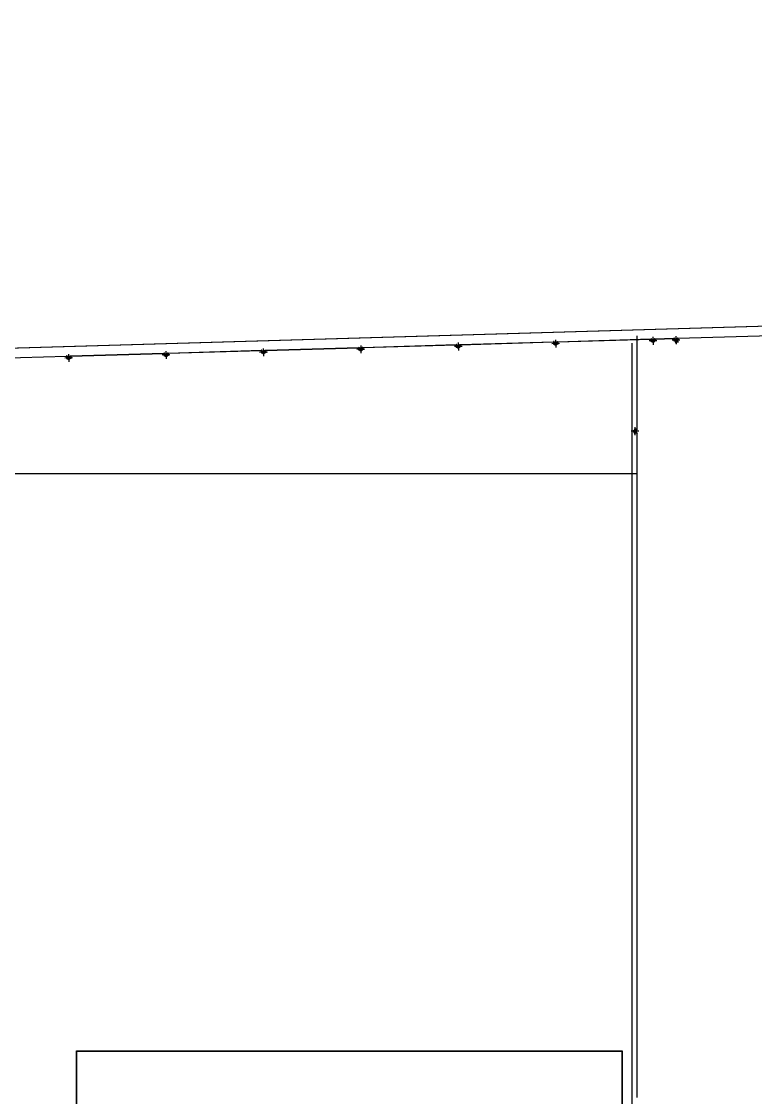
# Model space of a CAD drawing. Extents: x -15449 to 568150, y -1239737 to 53667.
# Drawn here: x 15350.46 to 15356.91, y 7603.11 to 7612.56 of the extents above; entities that cross this region are included whole.
import ezdxf

# ---------------------------------------------------------------- set-up
doc = ezdxf.new("R2010")
doc.units = 0
doc.header["$LTSCALE"] = 8
doc.linetypes.add('X-F10A-LAY-S0-00-ASITE-001_EXTG_ROOF$0$HIDDEN2', pattern=[0.1875, 0.125, -0.0625])
doc.linetypes.add('X-F10A-LAY-S0-00-ASITE-001_EXTG_ROOF$0$X-IMFT-ROAD$0$HIDDEN2', pattern=[0.1875, 0.125, -0.0625])
doc.layers.add('KEY PLANE', color=8, linetype='CONTINUOUS')
doc.layers.add('Title Blocks', color=255, linetype='CONTINUOUS', lineweight=9)

# ---------------------------------------------------------------- blocks, each defined once
blk = doc.blocks.new('key plane')
at = {"layer": 'KEY PLANE'}
h = blk.add_hatch(dxfattribs=at)
h.set_pattern_fill('ANSI31', color=256, angle=-178.3224, style=0)
h.set_pattern_definition([(226.677627, (69018.3714, -45949.6172), (2.3098281, -2.1783754), [])])
h.paths.add_polyline_path([(59439, -51890), (59434, -51890, -0.856349), (59370, -51892), (59365, -51892, 0.874475)])
h.paths.add_polyline_path([(59365, -51882, 0.033445), (59365, -51887, 0.033445), (59365, -51892), (59370, -51892, -0.038634), (59370, -51887, -0.038634), (59370, -51882)])
h.paths.add_polyline_path([(59365, -51882), (59370, -51882, -0.856349), (59434, -51880), (59439, -51880, 0.874475)])
h.paths.add_polyline_path([(59440, -51885, 0.033445), (59439, -51880), (59434, -51880, -0.038634), (59435, -51885, -0.038634), (59434, -51890), (59439, -51890, 0.033445)])
h = blk.add_hatch(dxfattribs=at)
h.set_pattern_fill('ANSI31', color=256, angle=-178.3224, style=0)
h.set_pattern_definition([(226.677627, (71517.2998, -45876.4273), (2.3098281, -2.1783754), [])])
h.paths.add_polyline_path([(61938, -51816), (61933, -51817, -0.856349), (61869, -51818), (61864, -51819, 0.874475)])
h.paths.add_polyline_path([(61864, -51809, 0.033445), (61864, -51814, 0.033445), (61864, -51819), (61869, -51818, -0.038634), (61869, -51813, -0.038634), (61869, -51808)])
h.paths.add_polyline_path([(61864, -51809), (61869, -51808, -0.856349), (61933, -51807), (61938, -51806, 0.874475)])
h.paths.add_polyline_path([(61938, -51811, 0.033445), (61938, -51806), (61933, -51807, -0.038634), (61933, -51812, -0.038634), (61933, -51817), (61938, -51816, 0.033445)])
h = blk.add_hatch(dxfattribs=at)
h.set_pattern_fill('LINE', color=256, scale=19.990854, angle=-268.3224, style=0)
h.set_pattern_definition([(91.677627, (175288.333, -64013.1575), (-2.497785683, -0.073156356), [])])
h.paths.add_polyline_path([(61959, -51806, -0.027911), (61959, -51806), (61959, -51816, -0.039501), (61959, -51816), (61979, -51815), (61979, -51805)])
h = blk.add_hatch(dxfattribs=at)
h.set_pattern_fill('ANSI31', color=256, angle=-178.3224, style=0)
h.set_pattern_definition([(226.677627, (74016.2282, -45803.2375), (2.3098281, -2.1783754), [])])
h.paths.add_polyline_path([(64437, -51743), (64432, -51743, -0.856349), (64368, -51745), (64363, -51745, 0.874475)])
h.paths.add_polyline_path([(64363, -51735, 0.033445), (64362, -51740, 0.033445), (64363, -51745), (64368, -51745, -0.038634), (64367, -51740, -0.038634), (64368, -51735)])
h.paths.add_polyline_path([(64363, -51735), (64368, -51735, -0.856349), (64432, -51733), (64437, -51733, 0.874475)])
h.paths.add_polyline_path([(64437, -51738, 0.033445), (64437, -51733), (64432, -51733, -0.038634), (64432, -51738, -0.038634), (64432, -51743), (64437, -51743, 0.033445)])
h = blk.add_hatch(dxfattribs=at)
h.set_pattern_fill('LINE', color=256, scale=19.990854, angle=-268.3224, style=0)
h.set_pattern_definition([(91.677627, (177787.2613, -63939.9677), (-2.497785683, -0.073156356), [])])
h.paths.add_polyline_path([(64458, -51733, -0.027911), (64458, -51733), (64458, -51742, -0.039501), (64458, -51743), (64478, -51742), (64478, -51732)])
h = blk.add_hatch(dxfattribs=at)
h.set_pattern_fill('ANSI31', color=256, angle=-178.3224, style=0)
h.set_pattern_definition([(226.677627, (76515.1567, -45730.0477), (2.3098281, -2.1783754), [])])
h.paths.add_polyline_path([(66936, -51670), (66931, -51670, -0.856349), (66867, -51672), (66862, -51672, 0.874475)])
h.paths.add_polyline_path([(66862, -51662, 0.033445), (66861, -51667, 0.033445), (66862, -51672), (66867, -51672, -0.038634), (66866, -51667, -0.038634), (66867, -51662)])
h.paths.add_polyline_path([(66862, -51662), (66867, -51662, -0.856349), (66931, -51660), (66936, -51660, 0.874475)])
h.paths.add_polyline_path([(66936, -51665, 0.033445), (66936, -51660), (66931, -51660, -0.038634), (66931, -51665, -0.038634), (66931, -51670), (66936, -51670, 0.033445)])
h = blk.add_hatch(dxfattribs=at)
h.set_pattern_fill('LINE', color=256, scale=19.990854, angle=-268.3224, style=0)
h.set_pattern_definition([(91.677627, (180286.1898, -63866.7779), (-2.497785683, -0.073156356), [])])
h.paths.add_polyline_path([(66957, -51659, -0.027911), (66957, -51660), (66957, -51669, -0.039501), (66957, -51669), (66977, -51669), (66977, -51659)])
h = blk.add_hatch(dxfattribs=at)
h.set_pattern_fill('ANSI31', color=256, angle=-178.3224, style=0)
h.set_pattern_definition([(226.677627, (77103.7838, -45712.8077), (2.3098281, -2.1783754), [])])
h.paths.add_polyline_path([(67525, -51653), (67520, -51653, -0.856349), (67456, -51655), (67450, -51655, 0.874475)])
h.paths.add_polyline_path([(67450, -51645, 0.033445), (67450, -51650, 0.033445), (67450, -51655), (67456, -51655, -0.038634), (67455, -51650, -0.038634), (67455, -51645)])
h.paths.add_polyline_path([(67450, -51645), (67455, -51645, -0.856349), (67519, -51643), (67524, -51643, 0.874475)])
h.paths.add_polyline_path([(67525, -51648, 0.033445), (67524, -51643), (67519, -51643, -0.038634), (67520, -51648, -0.038634), (67520, -51653), (67525, -51653, 0.033445)])
h = blk.add_hatch(dxfattribs=at)
h.set_pattern_fill('LINE', color=256, scale=19.990854, style=0)
h.set_pattern_definition([(359.9999768, (51972.5076, -164630.4392), (1.01e-06, 2.498856773), [])])
h.paths.add_polyline_path([(67492, -51707, -0.027911), (67492, -51707), (67483, -51707, -0.039501), (67482, -51707), (67482, -51727), (67492, -51727)])
h = blk.add_hatch(dxfattribs=at)
h.set_pattern_fill('LINE', color=256, scale=19.990854, angle=-268.3224, style=0)
h.set_pattern_definition([(91.677627, (180874.817, -63849.5379), (-2.497785683, -0.073156356), [])])
h.paths.add_polyline_path([(67546, -51642, -0.027911), (67546, -51642), (67546, -51652, -0.039501), (67546, -51652), (67566, -51652), (67566, -51642)])
h = blk.add_hatch(dxfattribs=at)
h.set_pattern_fill('ANSI31', color=256, angle=-178.3224, style=0)
h.set_pattern_definition([(226.677627, (61521.586, -46169.1867), (2.3098281, -2.1783754), [])])
h.paths.add_polyline_path([(51943, -52109), (51938, -52109, -0.856349), (51873, -52111), (51868, -52111, 0.874475)])
h.paths.add_polyline_path([(51868, -52101, 0.033445), (51868, -52106, 0.033445), (51868, -52111), (51873, -52111, -0.038634), (51873, -52106, -0.038634), (51873, -52101)])
h.paths.add_polyline_path([(51868, -52101), (51873, -52101, -0.856349), (51937, -52099), (51942, -52099, 0.874475)])
h.paths.add_polyline_path([(51943, -52104, 0.033445), (51942, -52099), (51937, -52099, -0.038634), (51938, -52104, -0.038634), (51938, -52109), (51943, -52109, 0.033445)])
h = blk.add_hatch(dxfattribs=at)
h.set_pattern_fill('LINE', color=256, scale=19.990854, angle=-268.3224, style=0)
h.set_pattern_definition([(91.677627, (165292.6192, -64305.9168), (-2.497785683, -0.073156356), [])])
h.paths.add_polyline_path([(51963, -52099, -0.027911), (51963, -52099), (51964, -52108, -0.039501), (51964, -52109), (51984, -52108), (51983, -52098)])
h = blk.add_hatch(dxfattribs=at)
h.set_pattern_fill('ANSI31', color=256, angle=-178.3224, style=0)
h.set_pattern_definition([(226.677627, (64020.5146, -46095.9968), (2.3098281, -2.1783754), [])])
h.paths.add_polyline_path([(54442, -52036), (54436, -52036, -0.856349), (54372, -52038), (54367, -52038, 0.874475)])
h.paths.add_polyline_path([(54367, -52028, 0.033445), (54367, -52033, 0.033445), (54367, -52038), (54372, -52038, -0.038634), (54372, -52033, -0.038634), (54372, -52028)])
h.paths.add_polyline_path([(54367, -52028), (54372, -52028, -0.856349), (54436, -52026), (54441, -52026, 0.874475)])
h.paths.add_polyline_path([(54442, -52031, 0.033445), (54441, -52026), (54436, -52026, -0.038634), (54437, -52031, -0.038634), (54436, -52036), (54442, -52036, 0.033445)])
h = blk.add_hatch(dxfattribs=at)
h.set_pattern_fill('LINE', color=256, scale=19.990854, angle=-268.3224, style=0)
h.set_pattern_definition([(91.677627, (167791.5476, -64232.727), (-2.497785683, -0.073156356), [])])
h.paths.add_polyline_path([(54462, -52025, -0.027911), (54462, -52026), (54463, -52035, -0.039501), (54463, -52035), (54483, -52035), (54482, -52025)])
h = blk.add_hatch(dxfattribs=at)
h.set_pattern_fill('ANSI31', color=256, angle=-178.3224, style=0)
h.set_pattern_definition([(226.677627, (66519.443, -46022.807), (2.3098281, -2.1783754), [])])
h.paths.add_polyline_path([(56940, -51963), (56935, -51963, -0.856349), (56871, -51965), (56866, -51965, 0.874475)])
h.paths.add_polyline_path([(56866, -51955, 0.033445), (56866, -51960, 0.033445), (56866, -51965), (56871, -51965, -0.038634), (56871, -51960, -0.038634), (56871, -51955)])
h.paths.add_polyline_path([(56866, -51955), (56871, -51955, -0.856349), (56935, -51953), (56940, -51953, 0.874475)])
h.paths.add_polyline_path([(56941, -51958, 0.033445), (56940, -51953), (56935, -51953, -0.038634), (56936, -51958, -0.038634), (56935, -51963), (56940, -51963, 0.033445)])
h = blk.add_hatch(dxfattribs=at)
h.set_pattern_fill('LINE', color=256, scale=19.990854, angle=-268.3224, style=0)
h.set_pattern_definition([(91.677627, (170290.476, -64159.5372), (-2.497785683, -0.073156356), [])])
h.paths.add_polyline_path([(56961, -51952, -0.027911), (56961, -51952), (56961, -51962, -0.039501), (56962, -51962), (56981, -51962), (56981, -51952)])
h = blk.add_hatch(dxfattribs=at)
h.set_pattern_fill('LINE', color=256, scale=19.990854, angle=-268.3224, style=0)
h.set_pattern_definition([(91.677627, (172789.4045, -64086.3474), (-2.497785683, -0.073156356), [])])
h.paths.add_polyline_path([(59460, -51879, -0.027911), (59460, -51879), (59460, -51889, -0.039501), (59460, -51889), (59480, -51888), (59480, -51878)])
h = blk.add_hatch(dxfattribs=at)
h.set_pattern_fill('ANSI31', color=256, angle=90, style=0)
h.set_pattern_definition([(134.999977, (72089.4473, -63769.8707), (-2.2450649, -2.2450631), [])])
h.paths.add_polyline_path([(66432, -54021), (66432, -54016, -0.856349), (66432, -53952), (66432, -53947, 0.874475)])
h.paths.add_polyline_path([(66442, -53947, 0.033445), (66437, -53946, 0.033445), (66432, -53947), (66432, -53952, -0.038634), (66437, -53951, -0.038634), (66442, -53952)])
h.paths.add_polyline_path([(66442, -53947), (66442, -53952, -0.856349), (66442, -54016), (66442, -54021, 0.874475)])
h.paths.add_polyline_path([(66437, -54021, 0.033445), (66442, -54021), (66442, -54016, -0.038634), (66437, -54016, -0.038634), (66432, -54016), (66432, -54021, 0.033445)])
h = blk.add_hatch(dxfattribs=at)
h.set_pattern_fill('LINE', color=256, scale=19.990854, style=0)
h.set_pattern_definition([(359.9999768, (50922.456, -166965.446), (1.01e-06, 2.498856773), [])])
h.paths.add_polyline_path([(66442, -54042, -0.027911), (66442, -54042), (66433, -54042, -0.039501), (66432, -54042), (66432, -54062), (66442, -54062)])
for p, q in [((66482, -51536, -113027), (66482, -53931, -113027)), ((66487, -51536, -113027), (66487, -53932, -113027)), ((66896, -51566, -113027), (66902, -51766, -113027)), ((67538, -51597, -113027), (69933, -51527, -113027)), ((67539, -51602, -113027), (69933, -51532, -113027)), ((56954, -51907, -113027), (59349, -51837, -113027)), ((56954, -51912, -113027), (59348, -51842, -113027)), ((59357, -51900, -113027), (59356, -51842, -113027)), ((59447, -51897, -113027), (59446, -51839, -113027)), ((59453, -51834, -113027), (61847, -51764, -113027)), ((59453, -51839, -113027), (61847, -51769, -113027)), ((62001, -51810, -113027), (61801, -51815, -113027)), ((61843, -51809, -113027), (61843, -51819, -113027)), ((61848, -51807, -113027), (61845, -51807, -113027)), ((61845, -51811, -113027), (61848, -51811, -113027)), ((61845, -51817, -113027), (61849, -51817, -113027)), ((61845, -51821, -113027), (61849, -51821, -113027)), ((61848, -51807, -113027), (61849, -51821, -113027)), ((61856, -51826, -113027), (61855, -51769, -113027)), ((61863, -51809, -113027), (61938, -51806, -113027)), ((61864, -51819, -113027), (61939, -51816, -113027)), ((61898, -51713, -113027), (61904, -51912, -113027)), ((61946, -51824, -113027), (61945, -51766, -113027)), ((61952, -51761, -113027), (64346, -51691, -113027)), ((61952, -51766, -113027), (64346, -51696, -113027)), ((61953, -51804, -113027), (61954, -51818, -113027)), ((61953, -51804, -113027), (61957, -51804, -113027)), ((61957, -51808, -113027), (61953, -51808, -113027)), ((61957, -51814, -113027), (61954, -51814, -113027)), ((61957, -51818, -113027), (61954, -51818, -113027)), ((61979, -51805, -113027), (61959, -51806, -113027)), ((61959, -51806, -113027), (61959, -51816, -113027)), ((61979, -51815, -113027), (61959, -51816, -113027)), ((61979, -51805, -113027), (61979, -51815, -113027)), ((64500, -51736, -113027), (64300, -51742, -113027)), ((64342, -51736, -113027), (64342, -51746, -113027)), ((64347, -51734, -113027), (64343, -51734, -113027)), ((64344, -51738, -113027), (64347, -51738, -113027)), ((64344, -51744, -113027), (64348, -51744, -113027)), ((64344, -51748, -113027), (64348, -51748, -113027)), ((64347, -51734, -113027), (64348, -51748, -113027)), ((64355, -51753, -113027), (64354, -51696, -113027)), ((64362, -51735, -113027), (64437, -51733, -113027)), ((64363, -51745, -113027), (64438, -51743, -113027)), ((64397, -51639, -113027), (64403, -51839, -113027)), ((64445, -51751, -113027), (64444, -51693, -113027)), ((64451, -51688, -113027), (66845, -51618, -113027)), ((64451, -51693, -113027), (66845, -51623, -113027)), ((64452, -51731, -113027), (64453, -51745, -113027)), ((64452, -51731, -113027), (64456, -51731, -113027)), ((64456, -51735, -113027), (64452, -51735, -113027)), ((64456, -51741, -113027), (64452, -51741, -113027)), ((64456, -51745, -113027), (64453, -51745, -113027)), ((64478, -51732, -113027), (64458, -51733, -113027)), ((64458, -51733, -113027), (64458, -51743, -113027)), ((64478, -51742, -113027), (64458, -51743, -113027)), ((64478, -51732, -113027), (64478, -51742, -113027)), ((66999, -51663, -113027), (66799, -51669, -113027)), ((66841, -51663, -113027), (66841, -51673, -113027)), ((66846, -51661, -113027), (66842, -51661, -113027)), ((66842, -51665, -113027), (66846, -51665, -113027)), ((66843, -51671, -113027), (66846, -51671, -113027)), ((66843, -51675, -113027), (66847, -51675, -113027)), ((66846, -51661, -113027), (66847, -51675, -113027)), ((66854, -51680, -113027), (66853, -51622, -113027)), ((66861, -51662, -113027), (66936, -51660, -113027)), ((66862, -51672, -113027), (66936, -51670, -113027)), ((66944, -51677, -113027), (66943, -51620, -113027)), ((66949, -51615, -113027), (67434, -51600, -113027)), ((66950, -51620, -113027), (67434, -51605, -113027)), ((66951, -51658, -113027), (66952, -51672, -113027)), ((66951, -51658, -113027), (66955, -51658, -113027)), ((66955, -51661, -113027), (66951, -51662, -113027)), ((66955, -51668, -113027), (66951, -51668, -113027)), ((66955, -51671, -113027), (66952, -51672, -113027)), ((66977, -51659, -113027), (66957, -51659, -113027)), ((66957, -51659, -113027), (66957, -51669, -113027)), ((66977, -51669, -113027), (66957, -51669, -113027)), ((66977, -51659, -113027), (66977, -51669, -113027)), ((67429, -51645, -113027), (67429, -51656, -113027)), ((67435, -51643, -113027), (67431, -51644, -113027)), ((67431, -51647, -113027), (67435, -51647, -113027)), ((67431, -51654, -113027), (67435, -51654, -113027)), ((67431, -51658, -113027), (67435, -51657, -113027)), ((67435, -51643, -113027), (67435, -51657, -113027)), ((67443, -51663, -113027), (67441, -51605, -113027)), ((67450, -51645, -113027), (67525, -51643, -113027)), ((67450, -51655, -113027), (67525, -51653, -113027)), ((67475, -51694, -113027), (67532, -51694, -113027)), ((67480, -51608, -113027), (67480, -51611, -113027)), ((67494, -51611, -113027), (67480, -51611, -113027)), ((67494, -51701, -113027), (67480, -51701, -113027)), ((67480, -51705, -113027), (67480, -51701, -113027)), ((67493, -51606, -113027), (67482, -51606, -113027)), ((67482, -51727, -113027), (67482, -51707, -113027)), ((67492, -51707, -113027), (67482, -51707, -113027)), ((67492, -51727, -113027), (67482, -51727, -113027)), ((67484, -51608, -113027), (67484, -51611, -113027)), ((67484, -51705, -113027), (67484, -51701, -113027)), ((67491, -51608, -113027), (67491, -51611, -113027)), ((67491, -51705, -113027), (67491, -51701, -113027)), ((67492, -51727, -113027), (67492, -51707, -113027)), ((67494, -51611, -113027), (67494, -51608, -113027)), ((67494, -51701, -113027), (67494, -51705, -113027)), ((67533, -51660, -113027), (67531, -51603, -113027)), ((67540, -51640, -113027), (67540, -51654, -113027)), ((67540, -51640, -113027), (67544, -51640, -113027)), ((67544, -51644, -113027), (67540, -51644, -113027)), ((67544, -51650, -113027), (67540, -51650, -113027)), ((67544, -51654, -113027), (67540, -51654, -113027)), ((67566, -51642, -113027), (67546, -51642, -113027)), ((67546, -51642, -113027), (67546, -51652, -113027)), ((67566, -51652, -113027), (67546, -51652, -113027)), ((67566, -51642, -113027), (67566, -51652, -113027)), ((49457, -52127, -113027), (51852, -52057, -113027)), ((49458, -52132, -113027), (51851, -52062, -113027)), ((51847, -52102, -113027), (51847, -52112, -113027)), ((51853, -52100, -113027), (51849, -52100, -113027)), ((51849, -52104, -113027), (51853, -52104, -113027)), ((51849, -52110, -113027), (51853, -52110, -113027)), ((51849, -52114, -113027), (51853, -52114, -113027)), ((51853, -52100, -113027), (51853, -52114, -113027)), ((51861, -52119, -113027), (51859, -52062, -113027)), ((51868, -52101, -113027), (51943, -52099, -113027)), ((51868, -52111, -113027), (51943, -52109, -113027)), ((51951, -52116, -113027), (51949, -52059, -113027)), ((51956, -52054, -113027), (54351, -51984, -113027)), ((51956, -52059, -113027), (54350, -51989, -113027)), ((51958, -52097, -113027), (51958, -52111, -113027)), ((51958, -52097, -113027), (51961, -52097, -113027)), ((51961, -52101, -113027), (51958, -52101, -113027)), ((51962, -52107, -113027), (51958, -52107, -113027)), ((51962, -52111, -113027), (51958, -52111, -113027)), ((51983, -52098, -113027), (51963, -52099, -113027)), ((51963, -52099, -113027), (51964, -52109, -113027)), ((51984, -52108, -113027), (51964, -52109, -113027)), ((51983, -52098, -113027), (51984, -52108, -113027)), ((54346, -52029, -113027), (54346, -52039, -113027)), ((54352, -52027, -113027), (54348, -52027, -113027)), ((54348, -52031, -113027), (54352, -52031, -113027)), ((54348, -52037, -113027), (54352, -52037, -113027)), ((54348, -52041, -113027), (54352, -52041, -113027)), ((54352, -52027, -113027), (54352, -52041, -113027)), ((54360, -52046, -113027), (54358, -51988, -113027)), ((54367, -52028, -113027), (54442, -52026, -113027)), ((54367, -52038, -113027), (54442, -52036, -113027)), ((54450, -52043, -113027), (54448, -51986, -113027)), ((54455, -51981, -113027), (56850, -51910, -113027)), ((54455, -51986, -113027), (56849, -51915, -113027)), ((54456, -52024, -113027), (54460, -52023, -113027)), ((54456, -52024, -113027), (54457, -52038, -113027)), ((54460, -52027, -113027), (54457, -52027, -113027)), ((54461, -52034, -113027), (54457, -52034, -113027)), ((54461, -52037, -113027), (54457, -52038, -113027)), ((54482, -52025, -113027), (54462, -52025, -113027)), ((54462, -52025, -113027), (54463, -52035, -113027)), ((54483, -52035, -113027), (54463, -52035, -113027)), ((54482, -52025, -113027), (54483, -52035, -113027)), ((56845, -51955, -113027), (56845, -51966, -113027)), ((56850, -51953, -113027), (56847, -51954, -113027)), ((56847, -51957, -113027), (56851, -51957, -113027)), ((56847, -51964, -113027), (56851, -51964, -113027)), ((56847, -51968, -113027), (56851, -51967, -113027)), ((56850, -51953, -113027), (56851, -51967, -113027)), ((56859, -51973, -113027), (56857, -51915, -113027)), ((56866, -51955, -113027), (56940, -51953, -113027)), ((56866, -51965, -113027), (56941, -51963, -113027)), ((56948, -51970, -113027), (56947, -51913, -113027)), ((56955, -51950, -113027), (56956, -51964, -113027)), ((56955, -51950, -113027), (56959, -51950, -113027)), ((56959, -51954, -113027), (56956, -51954, -113027)), ((56960, -51960, -113027), (56956, -51960, -113027)), ((56960, -51964, -113027), (56956, -51964, -113027)), ((56981, -51952, -113027), (56961, -51952, -113027)), ((56961, -51952, -113027), (56962, -51962, -113027)), ((56981, -51962, -113027), (56962, -51962, -113027)), ((56981, -51952, -113027), (56981, -51962, -113027)), ((59344, -51882, -113027), (59344, -51893, -113027)), ((59349, -51880, -113027), (59346, -51880, -113027)), ((59346, -51884, -113027), (59350, -51884, -113027)), ((59346, -51890, -113027), (59350, -51890, -113027)), ((59346, -51894, -113027), (59350, -51894, -113027)), ((59349, -51880, -113027), (59350, -51894, -113027)), ((59364, -51882, -113027), (59439, -51880, -113027)), ((59365, -51892, -113027), (59440, -51890, -113027)), ((59454, -51877, -113027), (59455, -51891, -113027)), ((59454, -51877, -113027), (59458, -51877, -113027)), ((59458, -51881, -113027), (59454, -51881, -113027)), ((59458, -51887, -113027), (59455, -51887, -113027)), ((59459, -51891, -113027), (59455, -51891, -113027)), ((59480, -51878, -113027), (59460, -51879, -113027)), ((59460, -51879, -113027), (59460, -51889, -113027)), ((59480, -51888, -113027), (59460, -51889, -113027)), ((59480, -51878, -113027), (59480, -51888, -113027)), ((66425, -53939, -113027), (66482, -53939, -113027)), ((66425, -54029, -113027), (66482, -54029, -113027)), ((66430, -53928, -113027), (66430, -53931, -113027)), ((66444, -53931, -113027), (66430, -53931, -113027)), ((66444, -54036, -113027), (66430, -54036, -113027)), ((66430, -54040, -113027), (66430, -54036, -113027)), ((66443, -53926, -113027), (66432, -53926, -113027)), ((66432, -53946, -113027), (66432, -54021, -113027)), ((66432, -54062, -113027), (66432, -54042, -113027)), ((66442, -54042, -113027), (66432, -54042, -113027)), ((66442, -54062, -113027), (66432, -54062, -113027)), ((66434, -53928, -113027), (66434, -53931, -113027)), ((66434, -54040, -113027), (66434, -54036, -113027)), ((66441, -53928, -113027), (66441, -53931, -113027)), ((66441, -54040, -113027), (66441, -54036, -113027)), ((66442, -53946, -113027), (66442, -54021, -113027)), ((66442, -54062, -113027), (66442, -54042, -113027)), ((66444, -53931, -113027), (66444, -53928, -113027)), ((66444, -54036, -113027), (66444, -54040, -113027)), ((66482, -54036, -113027), (66482, -56431, -113027)), ((66487, -54036, -113027), (66487, -56432, -113027)), ((38682, -55066, -113027), (66482, -55066, -113027)), ((66482, -55066, -113027), (66482, -71064, -113027))]:
    blk.add_line(p, q, dxfattribs=at)
at = {"layer": 'KEY PLANE', "linetype": 'X-F10A-LAY-S0-00-ASITE-001_EXTG_ROOF$0$HIDDEN2'}
for p, q in [((67485, -51549, -113027), (67490, -51749, -113027)), ((59399, -51786, -113027), (59405, -51986, -113027)), ((67587, -51646, -113027), (67388, -51652, -113027)), ((52005, -52102, -113027), (51805, -52108, -113027)), ((51902, -52005, -113027), (51908, -52205, -113027)), ((54504, -52029, -113027), (54304, -52035, -113027)), ((54401, -51932, -113027), (54407, -52132, -113027)), ((57003, -51956, -113027), (56803, -51962, -113027)), ((56900, -51859, -113027), (56906, -52059, -113027)), ((59502, -51883, -113027), (59302, -51889, -113027))]:
    blk.add_line(p, q, dxfattribs=at)
at = {"layer": 'KEY PLANE', "linetype": 'X-F10A-LAY-S0-00-ASITE-001_EXTG_ROOF$0$X-IMFT-ROAD$0$HIDDEN2'}
for p, q in [((66537, -53984, -113027), (66337, -53984, -113027)), ((66437, -54084, -113027), (66437, -53884, -113027))]:
    blk.add_line(p, q, dxfattribs=at)
at = {"layer": 'KEY PLANE', "elevation": -113027, "flags": 128}
for points in [[(97859, 0), (104056, -50287), (14070, -52919), (11176, 0)], [(97860, 0), (104029, -50291), (59097, -51604), (14070, -52919), (11199, 0)]]:
    blk.add_lwpolyline(points, dxfattribs=at)
at = {"layer": 'KEY PLANE', "elevation": -113027}
for points in [[(59348, -51840), (59350, -51900), (59365, -51899), (59363, -51839, 1)], [(59453, -51837), (59455, -51897), (59440, -51897), (59438, -51837, -1)], [(61847, -51767), (61849, -51827), (61864, -51826), (61862, -51766, 1)], [(61952, -51764), (61954, -51823), (61939, -51824), (61937, -51764, -1)], [(64346, -51693), (64348, -51753), (64363, -51753), (64361, -51693, 1)], [(64451, -51690), (64453, -51750), (64438, -51751), (64436, -51691, -1)], [(66845, -51620), (66847, -51680), (66862, -51680), (66860, -51620, 1)], [(66950, -51617), (66952, -51677), (66937, -51678), (66935, -51618, -1)], [(67434, -51603), (67435, -51663), (67450, -51662), (67449, -51603, 1)], [(67535, -51701), (67475, -51701), (67475, -51686), (67535, -51686, -1)], [(67539, -51600), (67540, -51660), (67525, -51660), (67524, -51600, -1)], [(51851, -52059), (51853, -52119), (51868, -52119), (51866, -52059, 1)], [(51956, -52056), (51958, -52116), (51943, -52117), (51941, -52057, -1)], [(54350, -51986), (54352, -52046), (54367, -52046), (54365, -51986, 1)], [(54455, -51983), (54457, -52043), (54442, -52043), (54440, -51984, -1)], [(56849, -51913), (56851, -51973), (56866, -51972), (56864, -51913, 1)], [(56954, -51910), (56956, -51970), (56941, -51970), (56939, -51910, -1)], [(66485, -53931), (66425, -53931), (66425, -53946), (66485, -53946, 1)], [(66485, -54036), (66425, -54036), (66425, -54021), (66485, -54021, -1)]]:
    blk.add_lwpolyline(points, format="xyb", close=True, dxfattribs=at)
at = {"layer": 'KEY PLANE', "ltscale": 6, "elevation": -113027}
blk.add_lwpolyline([(66362, -206005), (66362, -51729)], dxfattribs=at)
at = {"layer": 'KEY PLANE', "elevation": -113027}
for points in [[(52107, -69866), (66107, -69866), (66107, -74003), (52107, -74003)], [(52107, -69866), (66107, -69866), (66107, -99153), (52107, -99153)], [(52117, -69876), (66097, -69876), (66097, -73993), (52117, -73993)]]:
    blk.add_lwpolyline(points, close=True, dxfattribs=at)
at = {"layer": 'KEY PLANE'}
for centre, radius in [((59356, -51840, -113027), 2.5), ((59402, -51886, -113027), 37.5), ((59402, -51886, -113027), 32.5), ((59446, -51837, -113027), 2.5), ((61855, -51766, -113027), 2.5), ((61901, -51813, -113027), 37.5), ((61901, -51813, -113027), 32.5), ((61945, -51764, -113027), 2.5), ((64354, -51693, -113027), 2.5), ((64400, -51739, -113027), 37.5), ((64400, -51739, -113027), 32.5), ((64444, -51691, -113027), 2.5), ((66852, -51620, -113027), 2.5), ((66899, -51666, -113027), 37.5), ((66899, -51666, -113027), 32.5), ((66942, -51617, -113027), 2.5), ((67441, -51603, -113027), 2.5), ((67487, -51649, -113027), 37.5), ((67487, -51649, -113027), 32.5), ((67531, -51600, -113027), 2.5), ((67535, -51694, -113027), 2.5), ((51859, -52059, -113027), 2.5), ((51905, -52105, -113027), 37.5), ((51905, -52105, -113027), 32.5), ((51949, -52056, -113027), 2.5), ((54358, -51986, -113027), 2.5), ((54404, -52032, -113027), 37.5), ((54404, -52032, -113027), 32.5), ((54448, -51983, -113027), 2.5), ((56857, -51913, -113027), 2.5), ((56903, -51959, -113027), 37.5), ((56903, -51959, -113027), 32.5), ((56947, -51910, -113027), 2.5), ((66437, -53984, -113027), 37.5), ((66437, -53984, -113027), 32.5), ((66485, -53939, -113027), 2.5), ((66485, -54029, -113027), 2.5)]:
    blk.add_circle(centre, radius, dxfattribs=at)
for centre, radius, start, end in [((61845, -51809, -113027), 1.95, 91.6047, 271.6047), ((61846, -51814, -113027), 3.49, 119.4455, 164.9647), ((61846, -51814, -113027), 3.49, 198.2448, 243.7639), ((61845, -51819, -113027), 1.95, 91.6047, 271.6047), ((61957, -51806, -113027), 1.95, 271.7505, 91.7505), ((61956, -51811, -113027), 3.49, 18.3906, 63.9097), ((61957, -51816, -113027), 1.95, 271.7505, 91.7505), ((61956, -51811, -113027), 3.49, 299.5913, 345.1105), ((64344, -51736, -113027), 1.95, 91.6047, 271.6047), ((64345, -51741, -113027), 3.49, 119.4455, 164.9647), ((64345, -51741, -113027), 3.49, 198.2448, 243.7639), ((64344, -51746, -113027), 1.95, 91.6047, 271.6047), ((64456, -51733, -113027), 1.95, 271.7505, 91.7505), ((64455, -51738, -113027), 3.49, 18.3906, 63.9097), ((64456, -51743, -113027), 1.95, 271.7505, 91.7505), ((64455, -51738, -113027), 3.49, 299.5913, 345.1105), ((66842, -51663, -113027), 1.95, 91.6047, 271.6047), ((66844, -51668, -113027), 3.49, 119.4455, 164.9647), ((66844, -51668, -113027), 3.49, 198.2448, 243.7639), ((66843, -51673, -113027), 1.95, 91.6047, 271.6047), ((66955, -51659, -113027), 1.95, 271.7505, 91.7505), ((66954, -51665, -113027), 3.49, 18.3906, 63.9097), ((66954, -51665, -113027), 3.49, 299.5913, 345.1105), ((66955, -51670, -113027), 1.95, 271.7505, 91.7505), ((67431, -51646, -113027), 1.95, 91.6047, 271.6047), ((67433, -51651, -113027), 3.49, 119.4455, 164.9647), ((67433, -51651, -113027), 3.49, 198.2448, 243.7639), ((67431, -51656, -113027), 1.95, 91.6047, 271.6047), ((67482, -51608, -113027), 1.95, 359.9271, 179.9271), ((67482, -51705, -113027), 1.95, 180.0729, 0.0729), ((67487, -51609, -113027), 3.49, 106.5671, 152.0863), ((67487, -51704, -113027), 3.49, 207.9137, 253.4328), ((67487, -51609, -113027), 3.49, 27.7679, 73.287), ((67487, -51704, -113027), 3.49, 286.7129, 332.2321), ((67493, -51608, -113027), 1.95, 359.9271, 179.9271), ((67493, -51705, -113027), 1.95, 180.0729, 0.0729), ((67544, -51642, -113027), 1.95, 271.7505, 91.7505), ((67542, -51647, -113027), 3.49, 18.3906, 63.9097), ((67542, -51647, -113027), 3.49, 299.5913, 345.1105), ((67544, -51652, -113027), 1.95, 271.7505, 91.7505), ((51849, -52102, -113027), 1.95, 91.6047, 271.6047), ((51850, -52107, -113027), 3.49, 119.4455, 164.9647), ((51850, -52107, -113027), 3.49, 198.2448, 243.7639), ((51849, -52112, -113027), 1.95, 91.6047, 271.6047), ((51961, -52099, -113027), 1.95, 271.7505, 91.7505), ((51960, -52104, -113027), 3.49, 18.3906, 63.9097), ((51960, -52104, -113027), 3.49, 299.5913, 345.1105), ((51962, -52109, -113027), 1.95, 271.7505, 91.7505), ((54348, -52029, -113027), 1.95, 91.6047, 271.6047), ((54349, -52034, -113027), 3.49, 119.4455, 164.9647), ((54349, -52034, -113027), 3.49, 198.2448, 243.7639), ((54348, -52039, -113027), 1.95, 91.6047, 271.6047), ((54460, -52025, -113027), 1.95, 271.7505, 91.7505), ((54459, -52030, -113027), 3.49, 18.3906, 63.9097), ((54459, -52030, -113027), 3.49, 299.5913, 345.1105), ((54461, -52035, -113027), 1.95, 271.7505, 91.7505), ((56847, -51956, -113027), 1.95, 91.6047, 271.6047), ((56848, -51961, -113027), 3.49, 119.4455, 164.9647), ((56848, -51961, -113027), 3.49, 198.2448, 243.7639), ((56847, -51966, -113027), 1.95, 91.6047, 271.6047), ((56959, -51952, -113027), 1.95, 271.7505, 91.7505), ((56958, -51957, -113027), 3.49, 18.3906, 63.9097), ((56958, -51957, -113027), 3.49, 299.5913, 345.1105), ((56960, -51962, -113027), 1.95, 271.7505, 91.7505), ((59346, -51882, -113027), 1.95, 91.6047, 271.6047), ((59347, -51887, -113027), 3.49, 119.4455, 164.9647), ((59347, -51887, -113027), 3.49, 198.2448, 243.7639), ((59346, -51892, -113027), 1.95, 91.6047, 271.6047), ((59458, -51879, -113027), 1.95, 271.7505, 91.7505), ((59457, -51884, -113027), 3.49, 18.3906, 63.9097), ((59459, -51889, -113027), 1.95, 271.7505, 91.7505), ((59457, -51884, -113027), 3.49, 299.5913, 345.1105), ((66432, -53928, -113027), 1.95, 359.9271, 179.9271), ((66432, -54040, -113027), 1.95, 180.0729, 0.0729), ((66437, -53929, -113027), 3.49, 106.5671, 152.0863), ((66437, -54039, -113027), 3.49, 207.9137, 253.4328), ((66437, -53929, -113027), 3.49, 27.7679, 73.287), ((66437, -54039, -113027), 3.49, 286.7129, 332.2321), ((66442, -53928, -113027), 1.95, 359.9271, 179.9271), ((66442, -54040, -113027), 1.95, 180.0729, 0.0729)]:
    blk.add_arc(centre, radius, start, end, dxfattribs=at)

msp = doc.modelspace()

# ---------------------------------------------------------------- block references
at = {"layer": 'Title Blocks', "xscale": 0.0003423013878597064, "yscale": 0.0003423013878597064, "zscale": 0.0003423013878597064}
msp.add_blockref('key plane', (15333.1067, 7627.4397), dxfattribs=at)

doc.saveas('drawing.dxf')
